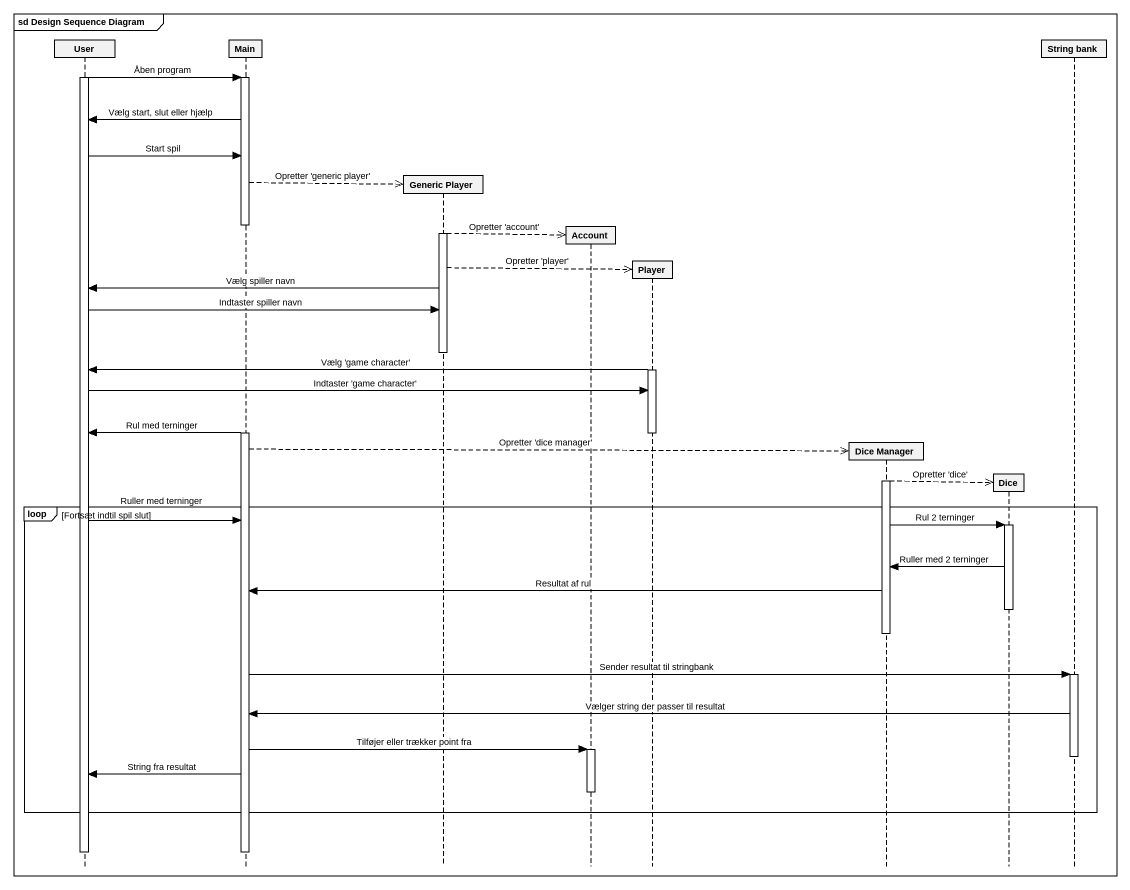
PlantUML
@startuml
mainframe sd Design Sequence Diagram
hide footbox
participant User
participant Main
participant "Generic Player" as Generic_Player
participant Account
participant Player
participant "Dice Manager" as Dice_Manager
participant Dice
participant "String bank" as String_bank

activate User
User -> Main : Åben program
activate Main
Main -> User : Vælg start, slut eller hjælp
User -> Main : Start spil
Main -->> Generic_Player ** : Opretter 'generic player'
deactivate Main
activate Generic_Player
Generic_Player -->> Account ** : Opretter 'account'
Generic_Player -->> Player ** : Opretter 'player'
Generic_Player -> User : Vælg spiller navn
User -> Generic_Player : Indtaster spiller navn
deactivate Generic_Player
activate Player
Player -> User : Vælg 'game character'
User -> Player : Indtaster 'game character'
activate Main
Main -> User : Rul med terninger
deactivate Player
Main -->> Dice_Manager ** : Opretter 'dice manager'
activate Dice_Manager
Dice_Manager -->> Dice ** : Opretter 'dice'
loop Fortsæt indtil spil slut
  User -> Main : Ruller med terninger
  Dice_Manager -> Dice : Rul 2 terninger
  activate Dice
  Dice -> Dice_Manager : Ruller med 2 terninger
  Dice_Manager -> Main : Resultat af rul
  deactivate Dice
  deactivate Dice_Manager
  Main -> String_bank : Sender resultat til stringbank
  activate String_bank
  String_bank -> Main : Vælger string der passer til resultat
  Main -> Account : Tilføjer eller trækker point fra
  activate Account
  deactivate String_bank
  Main -> User : String fra resultat
  deactivate Account
end
deactivate User
deactivate Main
@enduml
